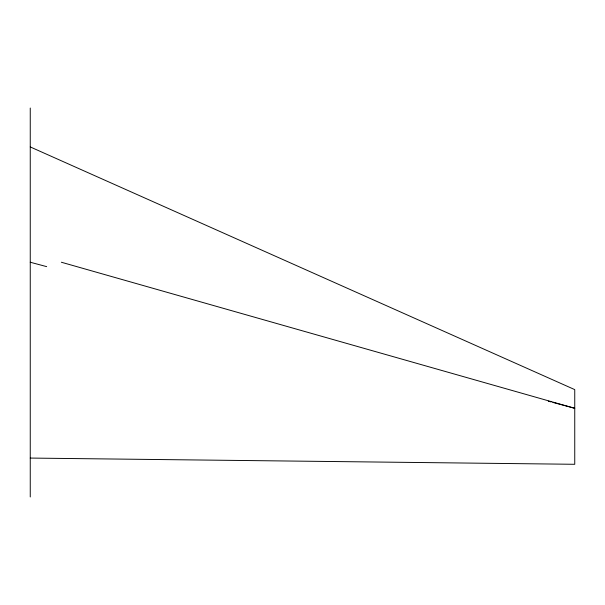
<?xml version="1.0" encoding="UTF-8"?>
<svg xmlns="http://www.w3.org/2000/svg" width="605" height="605" viewBox="0 0 605 605"><rect width="100%" height="100%" fill="white"/><g stroke="black" fill="none" stroke-linecap="round" stroke-linejoin="round"><path stroke-width="0.91" d="M30.25 458.068L574.75 464.292L574.75 389.62L30.25 146.932M30.25 262.237L46.668 266.639M548.304 401.191L551.034 401.924M552.864 402.416L574.75 408.292L61.362 262.237M30.25 108.038L30.25 496.962"/></g></svg>
